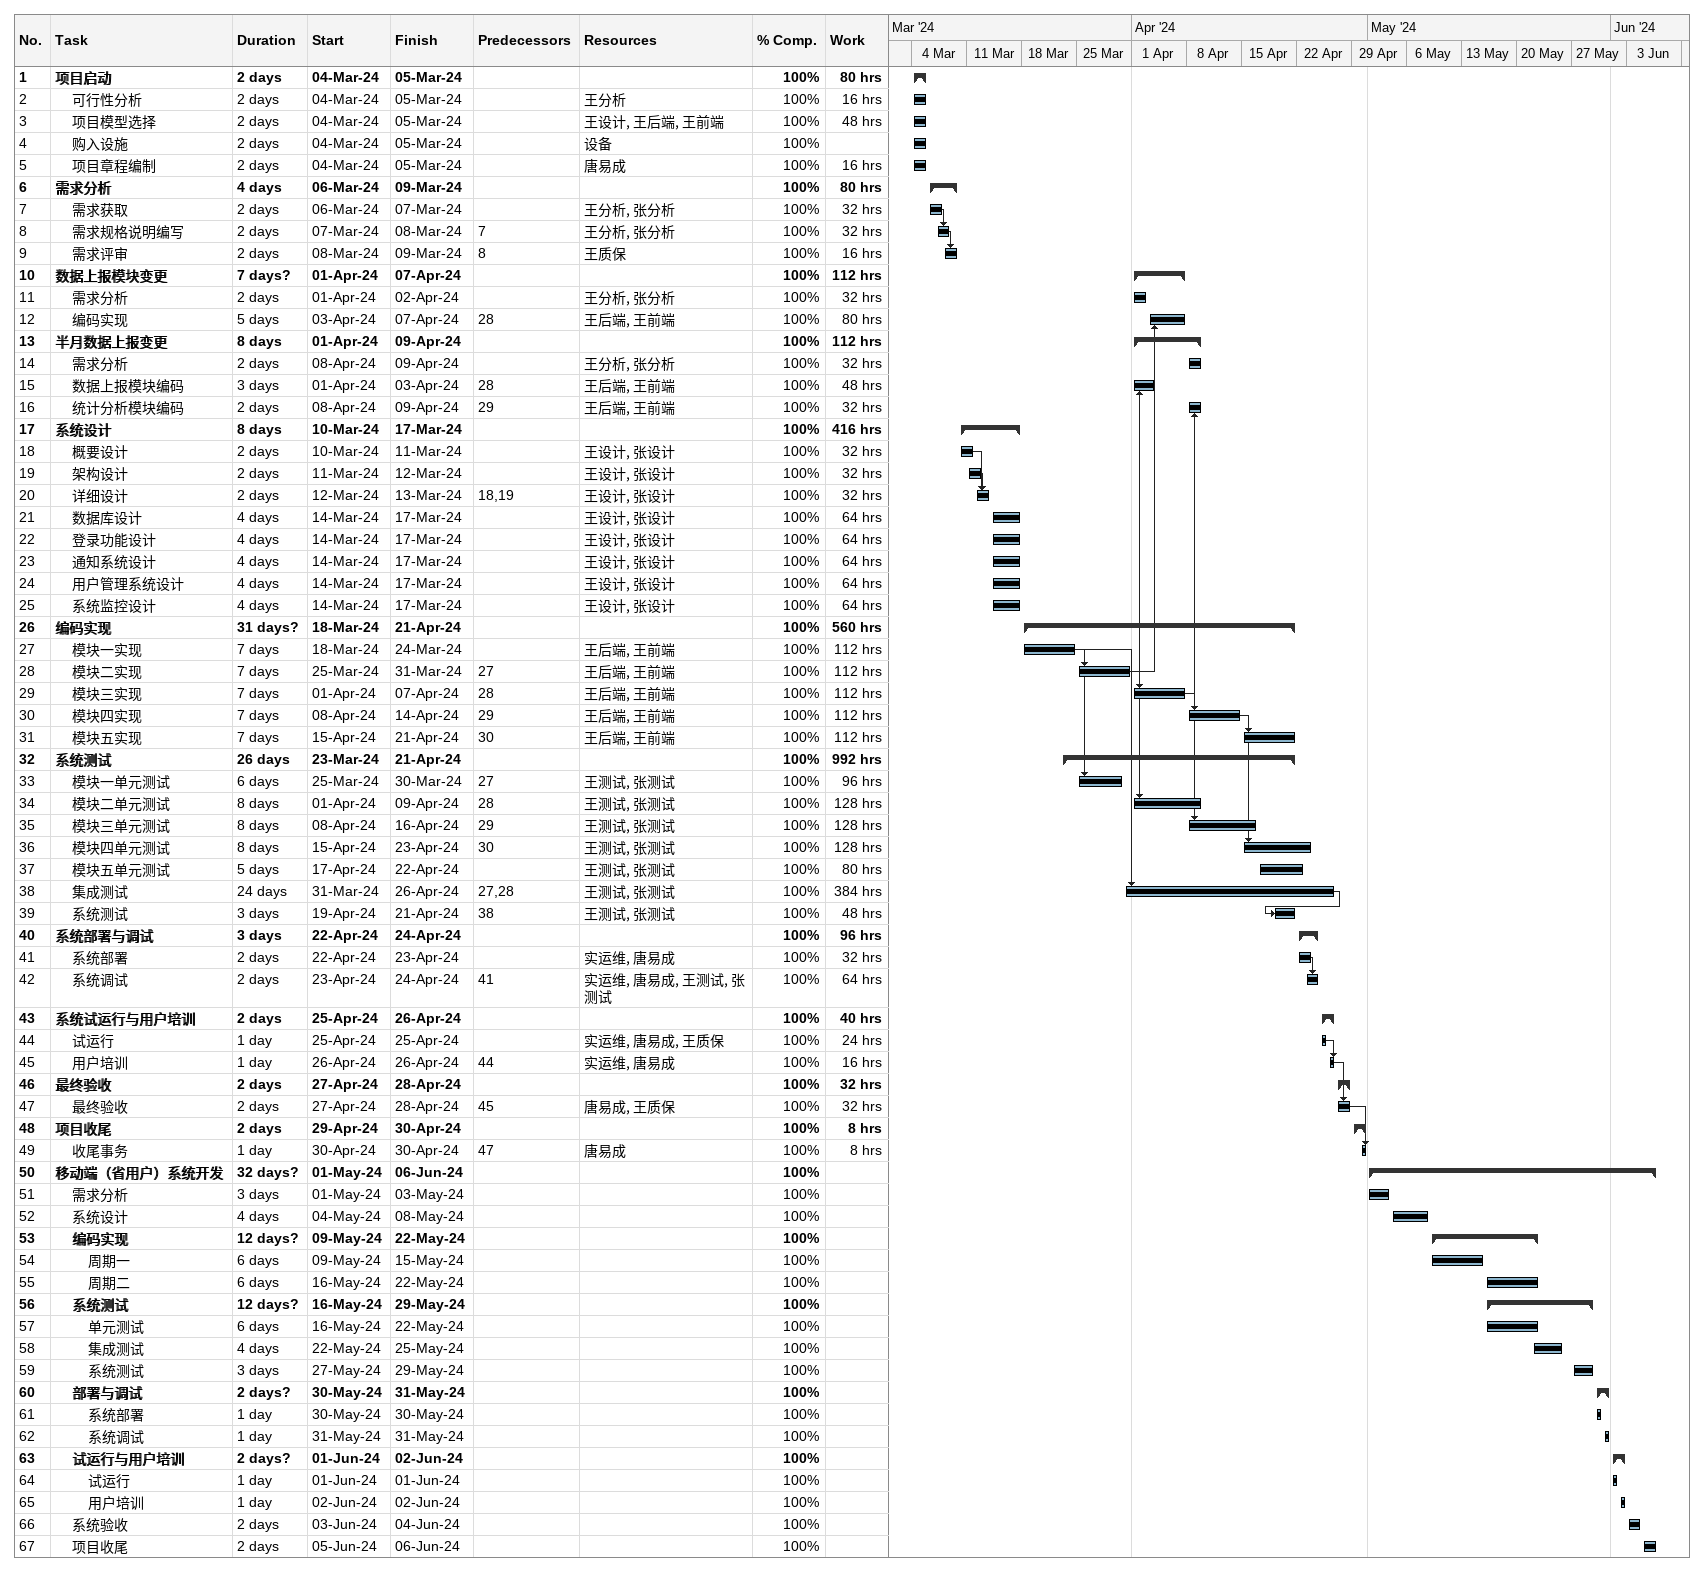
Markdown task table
| ID | Level | Task | Duration | Start | Finish | Predecessors | Resources | % complete | Work (h) |
|---|---|---|---|---|---|---|---|---|---|
| 1 | 1 | **项目启动** | 2d | 2024-03-04 | 2024-03-05 |  |  | 100 | 80 |
| 2 | 2 | 可行性分析 | 2d | 2024-03-04 | 2024-03-05 |  | 王分析 | 100 | 16 |
| 3 | 2 | 项目模型选择 | 2d | 2024-03-04 | 2024-03-05 |  | 王设计, 王后端, 王前端 | 100 | 48 |
| 4 | 2 | 购入设施 | 2d | 2024-03-04 | 2024-03-05 |  | 设备 | 100 |  |
| 5 | 2 | 项目章程编制 | 2d | 2024-03-04 | 2024-03-05 |  | 唐易成 | 100 | 16 |
| 6 | 1 | **需求分析** | 4d | 2024-03-06 | 2024-03-09 |  |  | 100 | 80 |
| 7 | 2 | 需求获取 | 2d | 2024-03-06 | 2024-03-07 |  | 王分析, 张分析 | 100 | 32 |
| 8 | 2 | 需求规格说明编写 | 2d | 2024-03-07 | 2024-03-08 | 7 | 王分析, 张分析 | 100 | 32 |
| 9 | 2 | 需求评审 | 2d | 2024-03-08 | 2024-03-09 | 8 | 王质保 | 100 | 16 |
| 10 | 1 | **数据上报模块变更** | 7d? | 2024-04-01 | 2024-04-07 |  |  | 100 | 112 |
| 11 | 2 | 需求分析 | 2d | 2024-04-01 | 2024-04-02 |  | 王分析, 张分析 | 100 | 32 |
| 12 | 2 | 编码实现 | 5d | 2024-04-03 | 2024-04-07 | 28 | 王后端, 王前端 | 100 | 80 |
| 13 | 1 | **半月数据上报变更** | 8d | 2024-04-01 | 2024-04-09 |  |  | 100 | 112 |
| 14 | 2 | 需求分析 | 2d | 2024-04-08 | 2024-04-09 |  | 王分析, 张分析 | 100 | 32 |
| 15 | 2 | 数据上报模块编码 | 3d | 2024-04-01 | 2024-04-03 | 28 | 王后端, 王前端 | 100 | 48 |
| 16 | 2 | 统计分析模块编码 | 2d | 2024-04-08 | 2024-04-09 | 29 | 王后端, 王前端 | 100 | 32 |
| 17 | 1 | **系统设计** | 8d | 2024-03-10 | 2024-03-17 |  |  | 100 | 416 |
| 18 | 2 | 概要设计 | 2d | 2024-03-10 | 2024-03-11 |  | 王设计, 张设计 | 100 | 32 |
| 19 | 2 | 架构设计 | 2d | 2024-03-11 | 2024-03-12 |  | 王设计, 张设计 | 100 | 32 |
| 20 | 2 | 详细设计 | 2d | 2024-03-12 | 2024-03-13 | 18, 19 | 王设计, 张设计 | 100 | 32 |
| 21 | 2 | 数据库设计 | 4d | 2024-03-14 | 2024-03-17 |  | 王设计, 张设计 | 100 | 64 |
| 22 | 2 | 登录功能设计 | 4d | 2024-03-14 | 2024-03-17 |  | 王设计, 张设计 | 100 | 64 |
| 23 | 2 | 通知系统设计 | 4d | 2024-03-14 | 2024-03-17 |  | 王设计, 张设计 | 100 | 64 |
| 24 | 2 | 用户管理系统设计 | 4d | 2024-03-14 | 2024-03-17 |  | 王设计, 张设计 | 100 | 64 |
| 25 | 2 | 系统监控设计 | 4d | 2024-03-14 | 2024-03-17 |  | 王设计, 张设计 | 100 | 64 |
| 26 | 1 | **编码实现** | 31d? | 2024-03-18 | 2024-04-21 |  |  | 100 | 560 |
| 27 | 2 | 模块一实现 | 7d | 2024-03-18 | 2024-03-24 |  | 王后端, 王前端 | 100 | 112 |
| 28 | 2 | 模块二实现 | 7d | 2024-03-25 | 2024-03-31 | 27 | 王后端, 王前端 | 100 | 112 |
| 29 | 2 | 模块三实现 | 7d | 2024-04-01 | 2024-04-07 | 28 | 王后端, 王前端 | 100 | 112 |
| 30 | 2 | 模块四实现 | 7d | 2024-04-08 | 2024-04-14 | 29 | 王后端, 王前端 | 100 | 112 |
| 31 | 2 | 模块五实现 | 7d | 2024-04-15 | 2024-04-21 | 30 | 王后端, 王前端 | 100 | 112 |
| 32 | 1 | **系统测试** | 26d | 2024-03-23 | 2024-04-21 |  |  | 100 | 992 |
| 33 | 2 | 模块一单元测试 | 6d | 2024-03-25 | 2024-03-30 | 27 | 王测试, 张测试 | 100 | 96 |
| 34 | 2 | 模块二单元测试 | 8d | 2024-04-01 | 2024-04-09 | 28 | 王测试, 张测试 | 100 | 128 |
| 35 | 2 | 模块三单元测试 | 8d | 2024-04-08 | 2024-04-16 | 29 | 王测试, 张测试 | 100 | 128 |
| 36 | 2 | 模块四单元测试 | 8d | 2024-04-15 | 2024-04-23 | 30 | 王测试, 张测试 | 100 | 128 |
| 37 | 2 | 模块五单元测试 | 5d | 2024-04-17 | 2024-04-22 |  | 王测试, 张测试 | 100 | 80 |
| 38 | 2 | 集成测试 | 24d | 2024-03-31 | 2024-04-26 | 27, 28 | 王测试, 张测试 | 100 | 384 |
| 39 | 2 | 系统测试 | 3d | 2024-04-19 | 2024-04-21 | 38 | 王测试, 张测试 | 100 | 48 |
| 40 | 1 | **系统部署与调试** | 3d | 2024-04-22 | 2024-04-24 |  |  | 100 | 96 |
| 41 | 2 | 系统部署 | 2d | 2024-04-22 | 2024-04-23 |  | 实运维, 唐易成 | 100 | 32 |
| 42 | 2 | 系统调试 | 2d | 2024-04-23 | 2024-04-24 | 41 | 实运维, 唐易成, 王测试, 张测试 | 100 | 64 |
| 43 | 1 | **系统试运行与用户培训** | 2d | 2024-04-25 | 2024-04-26 |  |  | 100 | 40 |
| 44 | 2 | 试运行 | 1d | 2024-04-25 | 2024-04-25 |  | 实运维, 唐易成, 王质保 | 100 | 24 |
| 45 | 2 | 用户培训 | 1d | 2024-04-26 | 2024-04-26 | 44 | 实运维, 唐易成 | 100 | 16 |
| 46 | 1 | **最终验收** | 2d | 2024-04-27 | 2024-04-28 |  |  | 100 | 32 |
| 47 | 2 | 最终验收 | 2d | 2024-04-27 | 2024-04-28 | 45 | 唐易成, 王质保 | 100 | 32 |
| 48 | 1 | **项目收尾** | 2d | 2024-04-29 | 2024-04-30 |  |  | 100 | 8 |
| 49 | 2 | 收尾事务 | 1d | 2024-04-30 | 2024-04-30 | 47 | 唐易成 | 100 | 8 |
| 50 | 1 | **移动端（省用户）系统开发** | 32d? | 2024-05-01 | 2024-06-06 |  |  | 100 |  |
| 51 | 2 | 需求分析 | 3d | 2024-05-01 | 2024-05-03 |  |  | 100 |  |
| 52 | 2 | 系统设计 | 4d | 2024-05-04 | 2024-05-08 |  |  | 100 |  |
| 53 | 2 | **编码实现** | 12d? | 2024-05-09 | 2024-05-22 |  |  | 100 |  |
| 54 | 3 | 周期一 | 6d | 2024-05-09 | 2024-05-15 |  |  | 100 |  |
| 55 | 3 | 周期二 | 6d | 2024-05-16 | 2024-05-22 |  |  | 100 |  |
| 56 | 2 | **系统测试** | 12d? | 2024-05-16 | 2024-05-29 |  |  | 100 |  |
| 57 | 3 | 单元测试 | 6d | 2024-05-16 | 2024-05-22 |  |  | 100 |  |
| 58 | 3 | 集成测试 | 4d | 2024-05-22 | 2024-05-25 |  |  | 100 |  |
| 59 | 3 | 系统测试 | 3d | 2024-05-27 | 2024-05-29 |  |  | 100 |  |
| 60 | 2 | **部署与调试** | 2d? | 2024-05-30 | 2024-05-31 |  |  | 100 |  |
| 61 | 3 | 系统部署 | 1d | 2024-05-30 | 2024-05-30 |  |  | 100 |  |
| 62 | 3 | 系统调试 | 1d | 2024-05-31 | 2024-05-31 |  |  | 100 |  |
| 63 | 2 | **试运行与用户培训** | 2d? | 2024-06-01 | 2024-06-02 |  |  | 100 |  |
| 64 | 3 | 试运行 | 1d | 2024-06-01 | 2024-06-01 |  |  | 100 |  |
| 65 | 3 | 用户培训 | 1d | 2024-06-02 | 2024-06-02 |  |  | 100 |  |
| 66 | 2 | 系统验收 | 2d | 2024-06-03 | 2024-06-04 |  |  | 100 |  |
| 67 | 2 | 项目收尾 | 2d | 2024-06-05 | 2024-06-06 |  |  | 100 |  |
